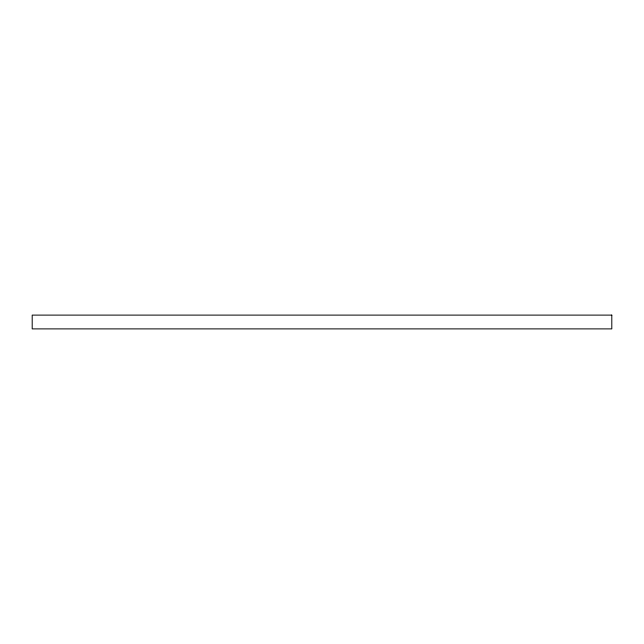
<?xml version="1.0" encoding="UTF-8"?>
<svg xmlns="http://www.w3.org/2000/svg" width="644" height="644" viewBox="0 0 644 644"><rect width="100%" height="100%" fill="white"/><g stroke="black" fill="none" stroke-linecap="round" stroke-linejoin="round"><path stroke-width="0.97" d="M611.8 315.109L32.2 315.109L32.2 328.891L611.8 328.891L611.8 315.109"/></g></svg>
